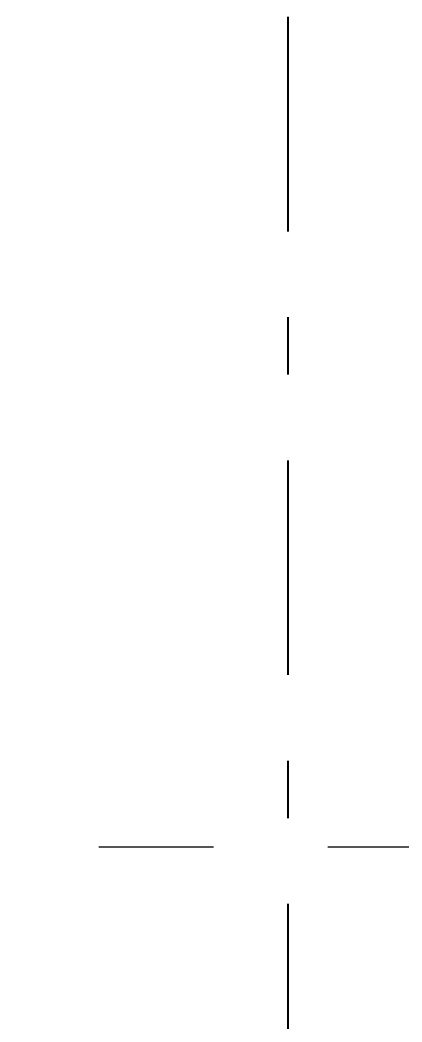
# Model space of a CAD drawing. Header units: millimetres. Extents: x -48147 to 1428745, y -495156 to 18123.
# Drawn here: x 1420886 to 1421827, y -478180 to -475710 of the extents above; entities that cross this region are included whole.
import ezdxf

# ---------------------------------------------------------------- set-up
doc = ezdxf.new("R2010")
doc.units = ezdxf.units.MM
doc.header["$MEASUREMENT"] = 0
for name, pattern in [('Dashed', [2822.222233, 1411.111116, -1411.111116]), ('Double Dashed', [1093.611073, 529.166651, -211.666656, 141.111112, -211.666656]), ('Wipeout_Contour', [1000, 0, -1000])]:
    doc.linetypes.add(name, pattern=pattern)
doc.layers.add('0_Pen_No__105', color=7, linetype='Continuous', lineweight=15, true_color=0xa6a6a6)
doc.layers.add('A-95-P_Drawing', color=7, linetype='Continuous')
doc.layers.add('New_A-95-D_1_20', color=7, linetype='Continuous')
doc.layers.add('A-95-P_Drawing_Pen_No__194', color=7, linetype='Continuous', lineweight=25)
doc.layers.add('New_A-95-D_1_20_Pen_No__1', color=7, linetype='Continuous', lineweight=13)
doc.styles.add('GENERATED_STYLE_1', font='')
doc.styles.get('GENERATED_STYLE_1').set_extended_font_data('Arial')

# ---------------------------------------------------------------- blocks, each defined once
blk = doc.blocks.new('Dimension_3_2', base_point=(1420821.7, -475734))
at = {"layer": 'New_A-95-D_1_20', "linetype": 'Continuous', "lineweight": 0, "true_color": 0x000000}
blk.add_hatch(color=178, dxfattribs=at).paths.add_polyline_path([(1420821.7, -475734), (1421021.7, -475534), (1420621.7, -475534)])
at = {"layer": 'New_A-95-D_1_20_Pen_No__1', "linetype": 'Continuous'}
for p, q in [((1420821.7, -475734), (1420621.7, -475534)), ((1420621.7, -475534), (1421021.7, -475534)), ((1421021.7, -475534), (1420821.7, -475734)), ((1420821.7, -475734), (1420671.7, -475734)), ((1420821.7, -475734), (1420971.7, -475734))]:
    blk.add_line(p, q, dxfattribs=at)
at = {"layer": 'New_A-95-D_1_20_Pen_No__1', "insert": (1419897.6, -475494), "char_height": 175, "attachment_point": 7, "style": 'GENERATED_STYLE_1'}
blk.add_mtext('\\A1;{\\fArial|b0|i0|c0|p34;+19.952 Parapet }', dxfattribs=at)
blk = doc.blocks.new('S-27 Building Section_STORY_MARKER', base_point=(1341556.5, -489899))
at = {"layer": '0_Pen_No__105', "linetype": 'Dashed', "ltscale": 0.2}
blk.add_line((1357862.3, -477749), (1422610.8, -477749), dxfattribs=at)

msp = doc.modelspace()

# ---------------------------------------------------------------- block references
at = {"layer": 'New_A-95-D_1_20', "linetype": 'Continuous'}
msp.add_blockref('Dimension_3_2', (1420821.7, -475734), dxfattribs=at)

# ---------------------------------------------------------------- next in the draw order: wipeouts: each hides what was drawn before it
at = {"color": 254, "linetype": 'Wipeout_Contour', "lineweight": 0, "ltscale": 5994919.460299809}
msp.add_wipeout([(1416885.9, -471613.5), (1421546.1, -471613.5), (1421546.1, -491563.4), (1416885.9, -491563.4)], dxfattribs=at).dxf.layer = 'A-95-P_Drawing'

# ---------------------------------------------------------------- next in the draw order: linework, layer by layer
at = {"layer": 'A-95-P_Drawing_Pen_No__194', "linetype": 'Double Dashed', "flags": 128}
msp.add_lwpolyline([(1416885.9, -471613.5), (1421546.1, -471613.5), (1421546.1, -491563.4), (1416885.9, -491563.4)], close=True, dxfattribs=at)

# ---------------------------------------------------------------- next in the draw order: block references
at = {"linetype": 'Continuous', "lineweight": 0}
msp.add_blockref('S-27 Building Section_STORY_MARKER', (1341556.5, -489899), dxfattribs=at)

doc.saveas('drawing.dxf')
